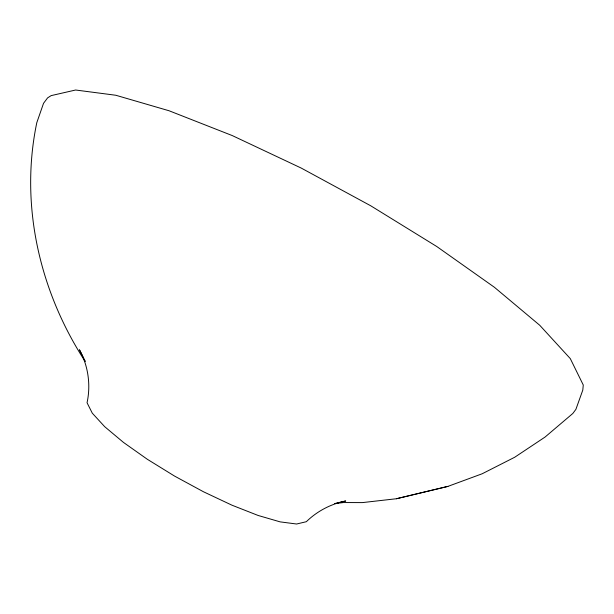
<?xml version="1.0" encoding="UTF-8"?>
<svg xmlns="http://www.w3.org/2000/svg" width="614" height="614" viewBox="0 0 614 614"><rect width="100%" height="100%" fill="white"/><g stroke="black" fill="none" stroke-linecap="round" stroke-linejoin="round"><path stroke-width="0.92" d="M335.029 503.58L343.456 502.551L362.344 502.605L396.444 498.737L447.928 486.388L482.19 473.762L514.709 457.246L545.055 437.061L572.831 413.468L575.894 409.361L582.809 390.051L583.262 385.001L570.299 358.614L539.706 325.236L494.354 287.237L436.769 246.521L370.81 205.828L301.182 168.052L232.292 135.587L169.088 110.766L115.8 95.254L75.614 90.012L51.169 95.615L47.623 97.856L43.54 103.298L36.802 122.662C19.548 204.969 39.641 291.389 85.085 361.316M396.444 498.737L447.928 486.388M334.714 503.557L345.713 500.978C330.946 503.917 317.1 511.186 306.332 521.708L296.616 524.011L280.168 521.877L258.11 515.461L231.946 505.184L203.464 491.76L174.591 476.103L147.306 459.264L123.468 442.41L104.695 426.684L92.277 413.153L87.05 402.746C90.949 384.917 88.209 365.775 79.436 349.773L85.2 361.247"/></g></svg>
